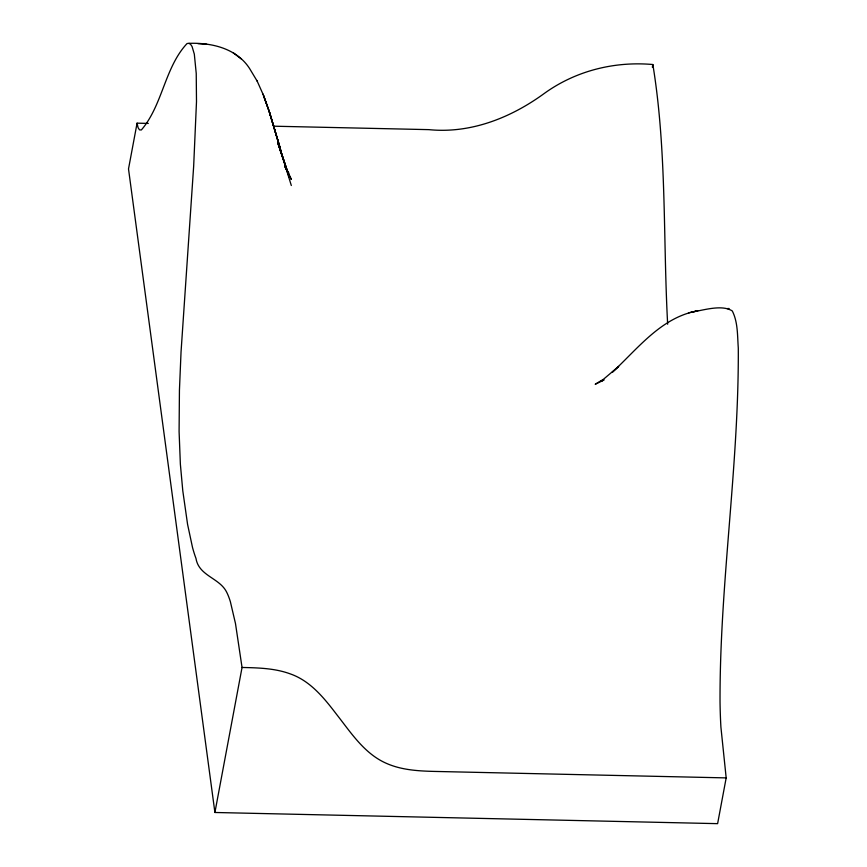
<?xml version="1.0" encoding="UTF-8"?>
<svg xmlns="http://www.w3.org/2000/svg" width="867" height="867" viewBox="0 0 867 867"><rect width="100%" height="100%" fill="white"/><g stroke="black" fill="none" stroke-linecap="round" stroke-linejoin="round"><path stroke-width="1.3" d="M148.3 123.417L137.073 123.168L128.511 168.924L214.908 812.487L717.616 823.65L726.178 777.894L720.911 727.12A111.605 17.914 -88.7 0 1 720.033 702.183C719.621 583.859 738.966 466.359 738.294 348.046C737.362 335.659 738.034 322.34 732.301 310.971C722.124 304.295 703.885 310.126 692.365 311.979C658.801 320.432 636.551 349.9 612.21 372.355L618.648 366.405L603.54 379.215L595.206 384.254L602.912 380.57M214.908 812.487L242.045 667.471L235.488 623.568L230.362 601.644A169.466 27.202 -88.7 0 0 226.612 592.074C219.503 577.812 198.836 576.046 195.975 558.402A211.385 33.943 -88.7 0 1 192.496 547.38L187.575 524.351L182.785 490.765L180.369 464.192L179.09 431.538L179.436 390.226L181.04 352.013L193.666 166.182L196.495 101.699L196.235 73.467L194.316 54.112L192.051 46.493L190.61 44.347L188.952 43.35L187.066 43.523C164.622 67.463 162.714 105.156 141.343 129.974L139.511 129.866L138.081 127.677L137.073 123.168M652.352 67.192L652.851 64.526C614.194 61.102 575.2 70.899 543.696 93.874C510.414 117.977 470.478 133.778 428.829 129.638L273.972 126.203M604.115 379.887L601.145 380.981L603.54 380.212M688.506 312.857L697.924 310.733L692.365 311.979M727.207 308.619L729.071 308.5M726.178 777.894L438.919 771.522C421.189 771.153 402.841 770.655 386.368 763.339C364.476 753.77 351.081 732.853 336.862 714.744C324.345 698.347 310.592 681.007 290.412 673.941C274.98 668.229 258.312 667.818 242.045 667.471M188.952 43.35C211.526 42.516 236.637 48.346 249.631 68.591L257.206 81.195M197.914 43.632L206.801 44.282M241.069 58.804L233.18 52.757M284.669 166.258L288.765 173.27L284.604 165.727M284.625 165.868L291.312 179.393L286.175 168.566L288.05 173.357L277.711 142.957M262.907 93.972L269.745 113.024L280.767 150.435L269.453 112.125L263.557 95.478L269.453 112.125L280.236 148.387L268.835 110.477M256.881 80.468L263.232 94.698M279.792 149.081L280.626 151.562M281.472 154.044L288.635 175.145L277.949 142.817M277.96 142.86L289.21 177.031L277.798 141.646L291.312 185.505M652.851 64.526C666.907 150.414 662.984 237.634 667.655 324.204"/></g></svg>
